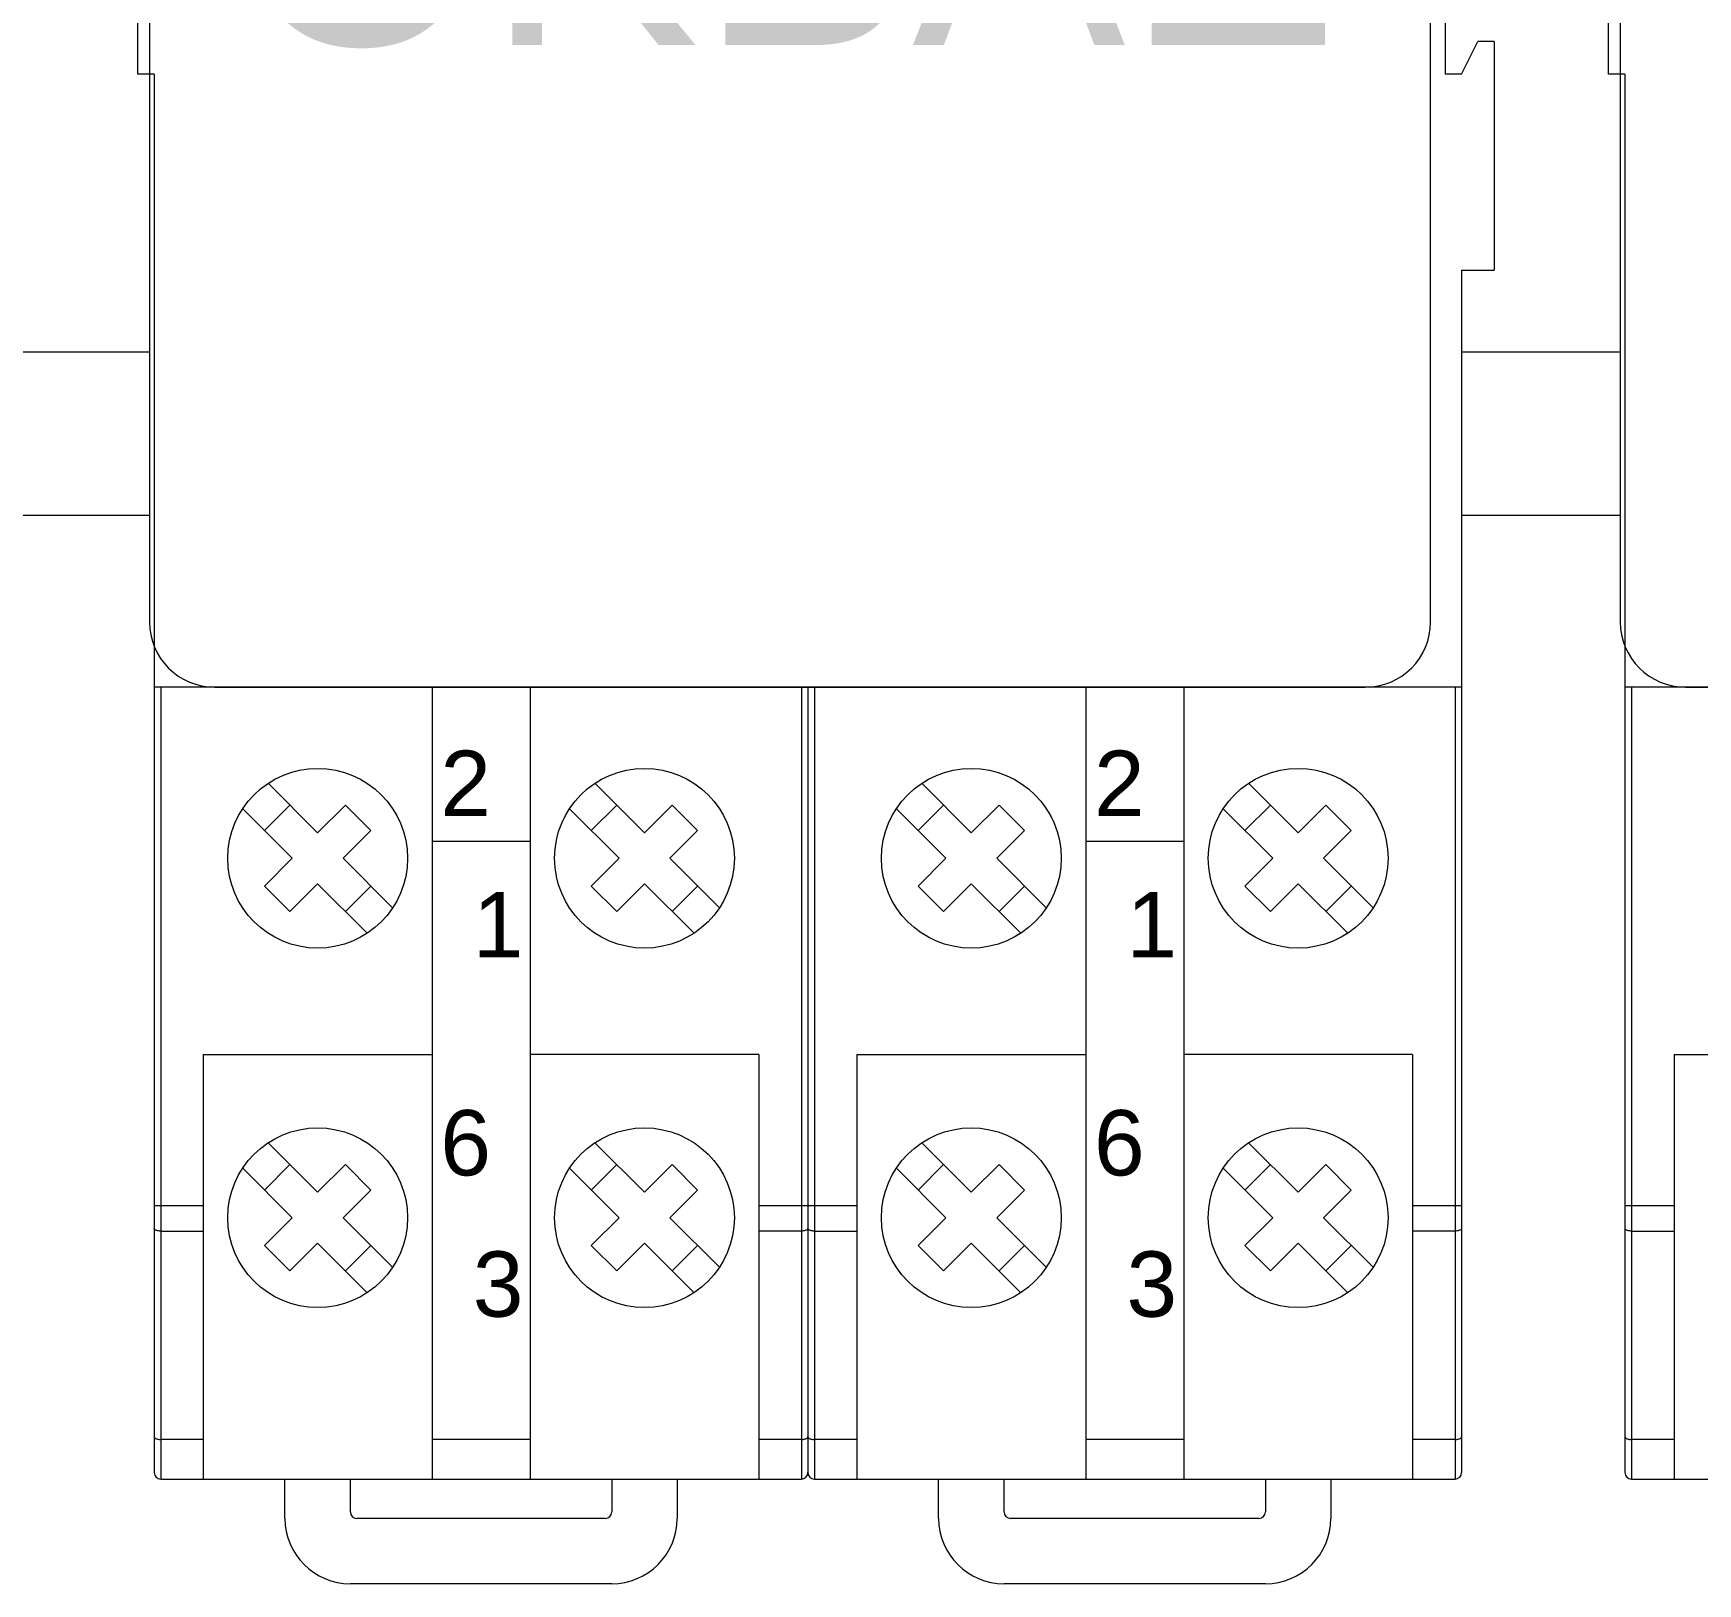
# Model space of a CAD drawing. Header units: millimetres. Extents: x 4137 to 6698, y 1400 to 3585.
# Drawn here: x 6303.3 to 6354.3, y 2738.6 to 2786 of the extents above; entities that cross this region are included whole.
import ezdxf

# ---------------------------------------------------------------- set-up
doc = ezdxf.new("R2010")
doc.units = ezdxf.units.MM
doc.layers.add('000-PI-Oprema', color=30, linetype='Continuous', lineweight=5)
doc.layers.add('002-PI-Kabelska kanalica', color=150, linetype='Continuous')
doc.styles.get("Standard").update_dxf_attribs({"font": 'arial.ttf'})

msp = doc.modelspace()

# ---------------------------------------------------------------- linework, layer by layer
at = {"layer": '000-PI-Oprema', "color": 0, "linetype": 'ByBlock', "lineweight": 0}
for p, q in [((6306.901, 2809.604), (6306.901, 2768.004)), ((6346.101, 2768.004), (6346.101, 2809.604)), ((6351.901, 2809.604), (6351.901, 2768.004)), ((6306.548, 2784.768), (6306.548, 2792.768)), ((6346.548, 2792.768), (6346.548, 2784.768)), ((6351.548, 2784.768), (6351.548, 2792.768)), ((6347.048, 2784.768), (6347.548, 2785.768)), ((6348.048, 2785.768), (6347.548, 2785.768)), ((6348.048, 2785.768), (6348.048, 2778.768)), ((6307.048, 2784.768), (6306.548, 2784.768)), ((6307.048, 2784.768), (6307.048, 2741.968)), ((6347.048, 2784.768), (6346.548, 2784.768)), ((6352.048, 2784.768), (6351.548, 2784.768)), ((6352.048, 2784.768), (6352.048, 2741.968)), ((6347.048, 2778.768), (6347.048, 2741.968)), ((6347.048, 2778.768), (6348.048, 2778.768)), ((6307.048, 2766.018), (6327.048, 2766.018)), ((6307.248, 2766.018), (6307.248, 2741.768)), ((6308.901, 2766.004), (6344.101, 2766.004)), ((6315.548, 2766.018), (6315.548, 2741.768)), ((6318.548, 2766.018), (6318.548, 2741.768)), ((6326.848, 2766.018), (6326.848, 2741.768)), ((6327.048, 2766.018), (6347.048, 2766.018)), ((6327.048, 2766.018), (6327.048, 2741.968)), ((6327.248, 2766.018), (6327.248, 2741.768)), ((6335.548, 2766.018), (6335.548, 2741.768)), ((6338.548, 2766.018), (6338.548, 2741.768)), ((6346.848, 2766.018), (6346.848, 2741.768)), ((6352.048, 2766.018), (6372.048, 2766.018)), ((6352.248, 2766.018), (6352.248, 2741.768)), ((6353.901, 2766.004), (6389.101, 2766.004)), ((6310.531, 2763.062), (6312.048, 2761.546)), ((6320.531, 2763.062), (6322.048, 2761.546)), ((6330.531, 2763.062), (6332.048, 2761.546)), ((6340.531, 2763.062), (6342.048, 2761.546)), ((6309.754, 2762.284), (6311.27, 2760.768)), ((6310.421, 2761.616), (6311.199, 2762.394)), ((6312.048, 2761.546), (6312.896, 2762.394)), ((6312.896, 2762.394), (6313.674, 2761.616)), ((6319.754, 2762.284), (6321.27, 2760.768)), ((6320.421, 2761.616), (6321.199, 2762.394)), ((6322.048, 2761.546), (6322.896, 2762.394)), ((6322.896, 2762.394), (6323.674, 2761.616)), ((6329.754, 2762.284), (6331.27, 2760.768)), ((6330.421, 2761.616), (6331.199, 2762.394)), ((6332.048, 2761.546), (6332.896, 2762.394)), ((6332.896, 2762.394), (6333.674, 2761.616)), ((6339.754, 2762.284), (6341.27, 2760.768)), ((6340.421, 2761.616), (6341.199, 2762.394)), ((6342.048, 2761.546), (6342.896, 2762.394)), ((6342.896, 2762.394), (6343.674, 2761.616)), ((6312.826, 2760.768), (6313.674, 2761.616)), ((6318.548, 2761.283), (6315.548, 2761.283)), ((6322.826, 2760.768), (6323.674, 2761.616)), ((6332.826, 2760.768), (6333.674, 2761.616)), ((6338.548, 2761.283), (6335.548, 2761.283)), ((6342.826, 2760.768), (6343.674, 2761.616)), ((6310.421, 2759.919), (6311.27, 2760.768)), ((6312.826, 2760.768), (6314.342, 2759.251)), ((6320.421, 2759.919), (6321.27, 2760.768)), ((6322.826, 2760.768), (6324.342, 2759.251)), ((6330.421, 2759.919), (6331.27, 2760.768)), ((6332.826, 2760.768), (6334.342, 2759.251)), ((6340.421, 2759.919), (6341.27, 2760.768)), ((6342.826, 2760.768), (6344.342, 2759.251)), ((6310.421, 2759.919), (6311.199, 2759.141)), ((6311.199, 2759.141), (6312.048, 2759.99)), ((6312.048, 2759.99), (6313.564, 2758.474)), ((6312.896, 2759.141), (6313.674, 2759.919)), ((6320.421, 2759.919), (6321.199, 2759.141)), ((6321.199, 2759.141), (6322.048, 2759.99)), ((6322.048, 2759.99), (6323.564, 2758.474)), ((6322.896, 2759.141), (6323.674, 2759.919)), ((6330.421, 2759.919), (6331.199, 2759.141)), ((6331.199, 2759.141), (6332.048, 2759.99)), ((6332.048, 2759.99), (6333.564, 2758.474)), ((6332.896, 2759.141), (6333.674, 2759.919)), ((6340.421, 2759.919), (6341.199, 2759.141)), ((6341.199, 2759.141), (6342.048, 2759.99)), ((6342.048, 2759.99), (6343.564, 2758.474)), ((6342.896, 2759.141), (6343.674, 2759.919)), ((6308.548, 2754.768), (6308.548, 2741.768)), ((6308.548, 2754.768), (6315.548, 2754.768)), ((6325.548, 2754.768), (6318.548, 2754.768)), ((6325.548, 2754.768), (6325.548, 2741.768)), ((6328.548, 2754.768), (6328.548, 2741.768)), ((6328.548, 2754.768), (6335.548, 2754.768)), ((6345.548, 2754.768), (6338.548, 2754.768)), ((6345.548, 2754.768), (6345.548, 2741.768)), ((6353.548, 2754.768), (6353.548, 2741.768)), ((6353.548, 2754.768), (6360.548, 2754.768)), ((6310.531, 2752.062), (6312.048, 2750.546)), ((6320.531, 2752.062), (6322.048, 2750.546)), ((6330.531, 2752.062), (6332.048, 2750.546)), ((6340.531, 2752.062), (6342.048, 2750.546)), ((6309.754, 2751.284), (6311.27, 2749.768)), ((6310.421, 2750.616), (6311.199, 2751.394)), ((6312.048, 2750.546), (6312.896, 2751.394)), ((6312.896, 2751.394), (6313.674, 2750.616)), ((6319.754, 2751.284), (6321.27, 2749.768)), ((6320.421, 2750.616), (6321.199, 2751.394)), ((6322.048, 2750.546), (6322.896, 2751.394)), ((6322.896, 2751.394), (6323.674, 2750.616)), ((6329.754, 2751.284), (6331.27, 2749.768)), ((6330.421, 2750.616), (6331.199, 2751.394)), ((6332.048, 2750.546), (6332.896, 2751.394)), ((6332.896, 2751.394), (6333.674, 2750.616)), ((6339.754, 2751.284), (6341.27, 2749.768)), ((6340.421, 2750.616), (6341.199, 2751.394)), ((6342.048, 2750.546), (6342.896, 2751.394)), ((6342.896, 2751.394), (6343.674, 2750.616)), ((6312.826, 2749.768), (6313.674, 2750.616)), ((6322.826, 2749.768), (6323.674, 2750.616)), ((6332.826, 2749.768), (6333.674, 2750.616)), ((6342.826, 2749.768), (6343.674, 2750.616)), ((6307.048, 2750.145), (6308.548, 2750.145)), ((6325.548, 2750.145), (6327.048, 2750.145)), ((6327.048, 2750.145), (6328.548, 2750.145)), ((6345.548, 2750.145), (6347.048, 2750.145)), ((6352.048, 2750.145), (6353.548, 2750.145)), ((6310.421, 2748.919), (6311.27, 2749.768)), ((6312.826, 2749.768), (6314.342, 2748.251)), ((6320.421, 2748.919), (6321.27, 2749.768)), ((6322.826, 2749.768), (6324.342, 2748.251)), ((6330.421, 2748.919), (6331.27, 2749.768)), ((6332.826, 2749.768), (6334.342, 2748.251)), ((6340.421, 2748.919), (6341.27, 2749.768)), ((6342.826, 2749.768), (6344.342, 2748.251)), ((6307.248, 2749.36), (6308.548, 2749.36)), ((6311.199, 2748.141), (6312.048, 2748.99)), ((6312.048, 2748.99), (6313.564, 2747.474)), ((6321.199, 2748.141), (6322.048, 2748.99)), ((6322.048, 2748.99), (6323.564, 2747.474)), ((6326.848, 2749.36), (6325.548, 2749.36)), ((6327.248, 2749.36), (6328.548, 2749.36)), ((6331.199, 2748.141), (6332.048, 2748.99)), ((6332.048, 2748.99), (6333.564, 2747.474)), ((6341.199, 2748.141), (6342.048, 2748.99)), ((6342.048, 2748.99), (6343.564, 2747.474)), ((6346.848, 2749.36), (6345.548, 2749.36)), ((6352.248, 2749.36), (6353.548, 2749.36)), ((6310.421, 2748.919), (6311.199, 2748.141)), ((6312.896, 2748.141), (6313.674, 2748.919)), ((6320.421, 2748.919), (6321.199, 2748.141)), ((6322.896, 2748.141), (6323.674, 2748.919)), ((6330.421, 2748.919), (6331.199, 2748.141)), ((6332.896, 2748.141), (6333.674, 2748.919)), ((6340.421, 2748.919), (6341.199, 2748.141)), ((6342.896, 2748.141), (6343.674, 2748.919)), ((6308.548, 2742.983), (6307.248, 2742.983)), ((6318.548, 2742.983), (6315.548, 2742.983)), ((6326.848, 2742.983), (6325.548, 2742.983)), ((6328.548, 2742.983), (6327.248, 2742.983)), ((6338.548, 2742.983), (6335.548, 2742.983)), ((6346.848, 2742.983), (6345.548, 2742.983)), ((6353.548, 2742.983), (6352.248, 2742.983)), ((6307.248, 2741.768), (6326.848, 2741.768)), ((6311.048, 2740.568), (6311.048, 2741.768)), ((6313.048, 2740.768), (6313.048, 2741.768)), ((6321.048, 2741.768), (6321.048, 2740.768)), ((6323.048, 2741.768), (6323.048, 2740.568)), ((6327.248, 2741.768), (6346.848, 2741.768)), ((6331.048, 2740.568), (6331.048, 2741.768)), ((6333.048, 2740.768), (6333.048, 2741.768)), ((6341.048, 2741.768), (6341.048, 2740.768)), ((6343.048, 2741.768), (6343.048, 2740.568)), ((6352.248, 2741.768), (6371.848, 2741.768)), ((6320.848, 2740.568), (6313.248, 2740.568)), ((6320.848, 2740.568), (6313.248, 2740.568)), ((6340.848, 2740.568), (6333.248, 2740.568)), ((6321.048, 2738.568), (6313.048, 2738.568)), ((6341.048, 2738.568), (6333.048, 2738.568))]:
    msp.add_line(p, q, dxfattribs=at)
for points in [[(6307.248, 2749.36), (6307.222, 2749.361), (6307.196, 2749.363), (6307.171, 2749.366), (6307.148, 2749.37), (6307.126, 2749.376), (6307.106, 2749.383), (6307.089, 2749.391), (6307.075, 2749.399), (6307.063, 2749.408), (6307.055, 2749.418), (6307.049, 2749.428), (6307.048, 2749.438)], [(6327.048, 2749.438), (6327.046, 2749.428), (6327.041, 2749.418), (6327.032, 2749.408), (6327.021, 2749.399), (6327.006, 2749.391), (6326.989, 2749.383), (6326.969, 2749.376), (6326.948, 2749.37), (6326.924, 2749.366), (6326.899, 2749.363), (6326.874, 2749.361), (6326.848, 2749.36)], [(6327.248, 2749.36), (6327.222, 2749.361), (6327.196, 2749.363), (6327.171, 2749.366), (6327.148, 2749.37), (6327.126, 2749.376), (6327.106, 2749.383), (6327.089, 2749.391), (6327.075, 2749.399), (6327.063, 2749.408), (6327.055, 2749.418), (6327.049, 2749.428), (6327.048, 2749.438)], [(6347.048, 2749.438), (6347.046, 2749.428), (6347.041, 2749.418), (6347.032, 2749.408), (6347.021, 2749.399), (6347.006, 2749.391), (6346.989, 2749.383), (6346.969, 2749.376), (6346.948, 2749.37), (6346.924, 2749.366), (6346.899, 2749.363), (6346.874, 2749.361), (6346.848, 2749.36)], [(6352.248, 2749.36), (6352.222, 2749.361), (6352.196, 2749.363), (6352.171, 2749.366), (6352.148, 2749.37), (6352.126, 2749.376), (6352.106, 2749.383), (6352.089, 2749.391), (6352.075, 2749.399), (6352.063, 2749.408), (6352.055, 2749.418), (6352.049, 2749.428), (6352.048, 2749.438)], [(6307.048, 2743.061), (6307.049, 2743.051), (6307.055, 2743.041), (6307.063, 2743.031), (6307.075, 2743.022), (6307.089, 2743.014), (6307.106, 2743.006), (6307.126, 2742.999), (6307.148, 2742.993), (6307.171, 2742.989), (6307.196, 2742.986), (6307.222, 2742.984), (6307.248, 2742.983)], [(6326.848, 2742.983), (6326.874, 2742.984), (6326.899, 2742.986), (6326.924, 2742.989), (6326.948, 2742.993), (6326.969, 2742.999), (6326.989, 2743.006), (6327.006, 2743.014), (6327.021, 2743.022), (6327.032, 2743.031), (6327.041, 2743.041), (6327.046, 2743.051), (6327.048, 2743.061)], [(6327.048, 2743.061), (6327.049, 2743.051), (6327.055, 2743.041), (6327.063, 2743.031), (6327.075, 2743.022), (6327.089, 2743.014), (6327.106, 2743.006), (6327.126, 2742.999), (6327.148, 2742.993), (6327.171, 2742.989), (6327.196, 2742.986), (6327.222, 2742.984), (6327.248, 2742.983)], [(6346.848, 2742.983), (6346.874, 2742.984), (6346.899, 2742.986), (6346.924, 2742.989), (6346.948, 2742.993), (6346.969, 2742.999), (6346.989, 2743.006), (6347.006, 2743.014), (6347.021, 2743.022), (6347.032, 2743.031), (6347.041, 2743.041), (6347.046, 2743.051), (6347.048, 2743.061)], [(6352.048, 2743.061), (6352.049, 2743.051), (6352.055, 2743.041), (6352.063, 2743.031), (6352.075, 2743.022), (6352.089, 2743.014), (6352.106, 2743.006), (6352.126, 2742.999), (6352.148, 2742.993), (6352.171, 2742.989), (6352.196, 2742.986), (6352.222, 2742.984), (6352.248, 2742.983)]]:
    msp.add_lwpolyline(points, dxfattribs=at)
for centre in [(6312.048, 2760.768), (6322.048, 2760.768), (6332.048, 2760.768), (6342.048, 2760.768), (6312.048, 2749.768), (6322.048, 2749.768), (6332.048, 2749.768), (6342.048, 2749.768)]:
    msp.add_circle(centre, 2.75, dxfattribs=at)
for centre, radius, start, end in [((6308.901, 2768.004), 2, 180, 270), ((6344.101, 2768.004), 2, 270, 0), ((6353.901, 2768.004), 2, 180, 270), ((6307.248, 2741.968), 0.2, 180, 270), ((6326.848, 2741.968), 0.2, 270, 0), ((6327.248, 2741.968), 0.2, 180, 270), ((6346.848, 2741.968), 0.2, 270, 0), ((6352.248, 2741.968), 0.2, 180, 270), ((6313.048, 2740.568), 2, 180, 270), ((6313.248, 2740.768), 0.2, 180, 270), ((6313.248, 2740.768), 0.2, 180, 270), ((6320.848, 2740.768), 0.2, 270, 0), ((6320.848, 2740.768), 0.2, 270, 0), ((6321.048, 2740.568), 2, 270, 0), ((6333.048, 2740.568), 2, 180, 270), ((6333.248, 2740.768), 0.2, 180, 270), ((6340.848, 2740.768), 0.2, 270, 0), ((6341.048, 2740.568), 2, 270, 0)]:
    msp.add_arc(centre, radius, start, end, dxfattribs=at)
at = {"layer": '002-PI-Kabelska kanalica', "color": 0, "linetype": 'ByBlock', "lineweight": 0, "ltscale": 0.25}
for p, q in [((6302.023, 2776.268), (6306.901, 2776.268)), ((6347.048, 2776.268), (6351.901, 2776.268)), ((6302.023, 2771.268), (6306.901, 2771.268)), ((6347.048, 2771.268), (6351.901, 2771.268))]:
    msp.add_line(p, q, dxfattribs=at)

# ---------------------------------------------------------------- texts
at = {"layer": '000-PI-Oprema', "color": 0, "linetype": 'ByBlock', "lineweight": 0, "insert": (6326.439, 2789.104), "char_height": 7, "attachment_point": 5}
msp.add_mtext_dynamic_manual_height_columns('{\\fArial|b0|i0|c238|p34;OK}BAE', width=44.995, gutter_width=1, heights=[10], dxfattribs=at)
at = {"layer": '000-PI-Oprema', "color": 0, "linetype": 'ByBlock', "lineweight": 0, "char_height": 1.9995, "width": 2.5471}
for s, insert, attachment_point in [('{\\fArial|b0|i0|c0|p34;2}', (6315.8, 2764.062), 1), ('{\\fArial|b0|i0|c0|p34;2}', (6335.8, 2764.062), 1), ('{\\fArial|b0|i0|c0|p34;1}', (6318.347, 2759.738), 3), ('{\\fArial|b0|i0|c0|p34;1}', (6338.347, 2759.738), 3), ('{\\fArial|b0|i0|c0|p34;6}', (6315.8, 2753.062), 1), ('{\\fArial|b0|i0|c0|p34;6}', (6335.8, 2753.062), 1), ('{\\fArial|b0|i0|c0|p34;3}', (6318.347, 2748.738), 3), ('{\\fArial|b0|i0|c0|p34;3}', (6338.347, 2748.738), 3)]:
    msp.add_mtext(s, dxfattribs=dict(at, insert=insert, attachment_point=attachment_point))

doc.saveas('drawing.dxf')
